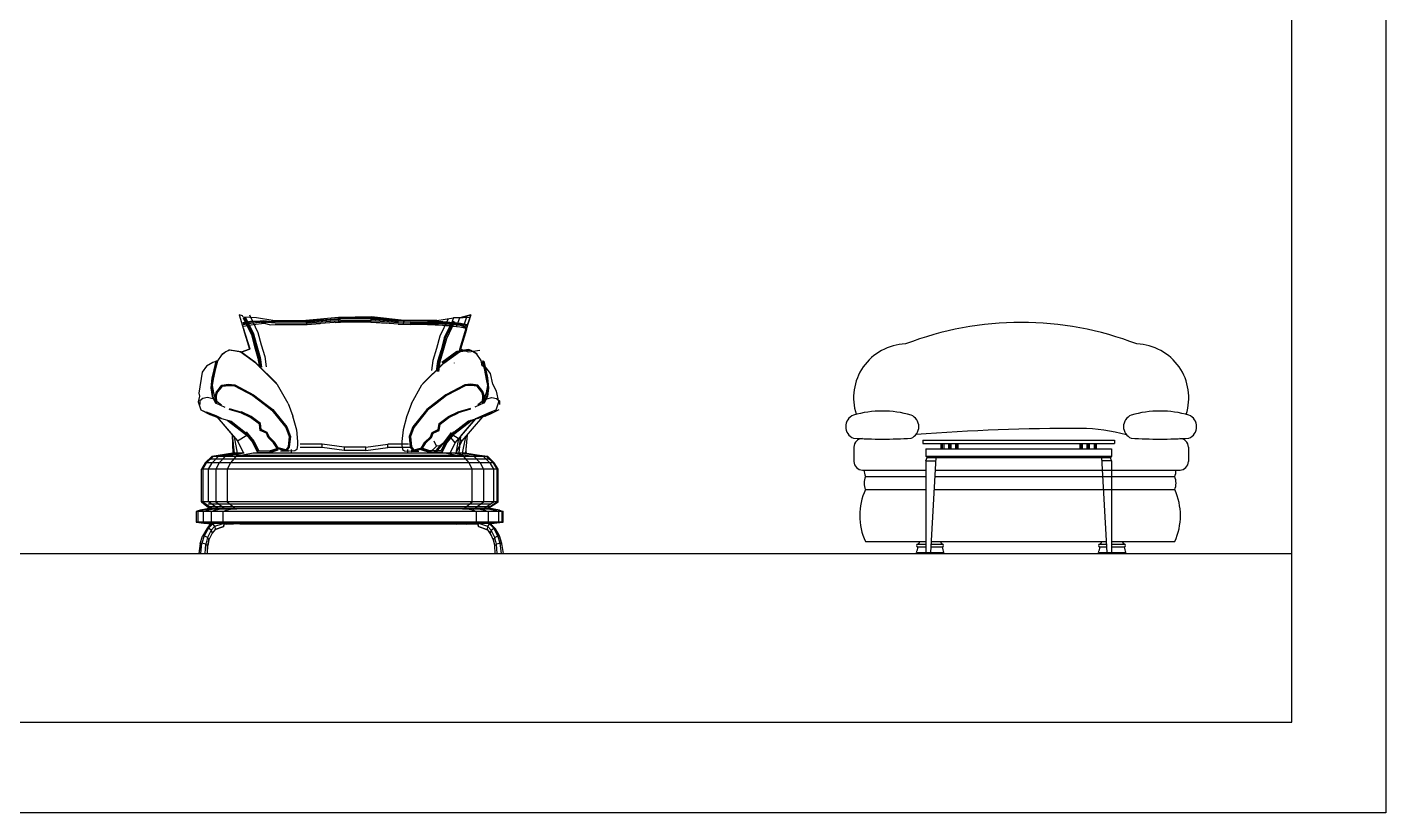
# Model space of a CAD drawing. Header units: inches. Extents: x 6 to 48.5, y 12.5 to 37.3.
# Drawn here: x 43.593 to 48.471, y 12.514 to 15.337 of the extents above; entities that cross this region are included whole.
import ezdxf

# ---------------------------------------------------------------- set-up
doc = ezdxf.new("R2010")
doc.units = ezdxf.units.IN
doc.header["$MEASUREMENT"] = 0
for name, color, linetype in [('1', 1, 'Continuous'), ('4', 4, 'Continuous'), ('kadrbm', 4, 'Continuous')]:
    doc.layers.add(name, color=color, linetype=linetype)

# ---------------------------------------------------------------- blocks, each defined once
blk = doc.blocks.new('kadrbm')
at = {"layer": 'kadrbm', "color": 4}
blk.add_lwpolyline([(0, 0), (0, 24.7972), (21, 24.7972), (21, 0), (0, 0)], close=True, dxfattribs=at)
blk.add_lwpolyline([(20.6631, 0.3257), (20.6631, 24.4603), (0.3369, 24.4603), (0.3369, 0.3257), (20.6631, 0.3257)], dxfattribs=at)

msp = doc.modelspace()

# ---------------------------------------------------------------- linework, layer by layer
at = {"layer": '1'}
msp.add_line((27.8075, 13.446), (48.1337, 13.446), dxfattribs=at)
at = {"layer": '4'}
for p, q in [((44.3541, 14.3027), (44.391, 14.1797)), ((44.3659, 14.2991), (44.3541, 14.3027)), ((44.3694, 14.2946), (44.3659, 14.2991)), ((44.369, 14.2927), (44.3982, 14.2316)), ((44.4165, 14.2926), (44.3694, 14.2946)), ((44.3727, 14.2945), (44.4021, 14.2331)), ((44.3765, 14.2963), (44.4061, 14.2345)), ((44.3913, 14.3034), (44.4216, 14.2403)), ((44.4758, 14.2834), (44.4165, 14.2926)), ((44.7107, 14.294), (44.5935, 14.2834)), ((44.698, 14.2895), (44.7177, 14.2906)), ((44.8295, 14.2959), (44.7107, 14.294)), ((44.7124, 14.2773), (44.7107, 14.294)), ((44.7107, 14.294), (44.8293, 14.294)), ((44.7177, 14.2906), (44.828, 14.2906)), ((44.8275, 14.2773), (44.8293, 14.294)), ((44.828, 14.2906), (44.9261, 14.2832)), ((44.8293, 14.294), (44.9464, 14.2834)), ((44.9464, 14.2834), (44.8295, 14.2959)), ((45.0642, 14.2834), (45.1234, 14.2926)), ((45.1234, 14.2926), (45.1125, 14.2632)), ((45.1469, 14.2927), (45.1234, 14.2926)), ((45.1352, 14.2612), (45.1469, 14.2927)), ((45.1466, 14.1735), (45.1858, 14.3027)), ((45.1858, 14.3027), (45.1469, 14.2927)), ((45.1469, 14.2927), (45.1706, 14.2946)), ((45.1528, 14.2932), (45.174, 14.2991)), ((45.1706, 14.2946), (45.1581, 14.2594)), ((45.1824, 14.2941), (45.1696, 14.2551)), ((45.1858, 14.3027), (45.1699, 14.25)), ((45.1706, 14.2946), (45.174, 14.2991)), ((45.1706, 14.2946), (45.1824, 14.2941)), ((45.174, 14.2991), (45.1858, 14.3027)), ((45.1824, 14.2941), (45.1858, 14.3027)), ((44.368, 14.2761), (44.4029, 14.2823)), ((44.3683, 14.2744), (44.4031, 14.2806)), ((44.3686, 14.2727), (44.4033, 14.2789)), ((44.3693, 14.2687), (44.4039, 14.2748)), ((44.37, 14.25), (44.3914, 14.1797)), ((44.3703, 14.263), (44.4046, 14.2691)), ((44.3937, 14.1794), (44.3703, 14.2551)), ((44.4029, 14.2823), (44.4426, 14.278)), ((44.4031, 14.2806), (44.4427, 14.2763)), ((44.4033, 14.2789), (44.4429, 14.2825)), ((44.4039, 14.2748), (44.4433, 14.2785)), ((44.4046, 14.2691), (44.4438, 14.2728)), ((44.4426, 14.278), (44.4835, 14.282)), ((44.4427, 14.2763), (44.4836, 14.2802)), ((44.4429, 14.2825), (44.4837, 14.2785)), ((44.4433, 14.2785), (44.4839, 14.2744)), ((44.4438, 14.2728), (44.4674, 14.2671)), ((44.4674, 14.2671), (44.4842, 14.2687)), ((44.5979, 14.282), (44.4758, 14.2834)), ((44.4836, 14.2802), (44.598, 14.2802)), ((44.4839, 14.2744), (44.5982, 14.2744)), ((44.4842, 14.2687), (44.5984, 14.2687)), ((44.5984, 14.2687), (44.5935, 14.2834)), ((44.5979, 14.282), (44.698, 14.2895)), ((44.598, 14.2802), (44.6981, 14.2878)), ((44.598, 14.2785), (44.6983, 14.2861)), ((44.5982, 14.2744), (44.6985, 14.282)), ((44.7124, 14.2773), (44.5984, 14.2687)), ((44.5984, 14.2687), (44.6456, 14.2723)), ((44.6981, 14.2878), (44.7177, 14.2889)), ((44.6983, 14.2861), (44.7178, 14.2872)), ((44.6985, 14.282), (44.7179, 14.2831)), ((44.6989, 14.2763), (44.718, 14.2773)), ((44.8275, 14.2773), (44.7124, 14.2773)), ((44.7179, 14.2831), (44.8277, 14.2831)), ((44.9415, 14.2687), (44.8275, 14.2773)), ((44.8275, 14.2773), (44.8845, 14.273)), ((44.8277, 14.2831), (44.9257, 14.2756)), ((44.8279, 14.2889), (44.926, 14.2814)), ((44.8279, 14.2872), (44.9259, 14.2797)), ((44.9254, 14.2699), (44.9684, 14.2687)), ((44.9257, 14.2756), (44.9685, 14.2744)), ((44.926, 14.2814), (44.9686, 14.2802)), ((44.9261, 14.2832), (44.9686, 14.282)), ((44.9464, 14.2834), (44.9415, 14.2687)), ((45.0558, 14.2687), (44.9415, 14.2687)), ((45.0642, 14.2834), (44.9464, 14.2834)), ((44.9685, 14.2744), (45.0309, 14.2744)), ((44.9686, 14.2785), (45.031, 14.2785)), ((45.0307, 14.2687), (45.0842, 14.266)), ((45.0309, 14.2744), (45.0846, 14.2717)), ((45.031, 14.2802), (45.085, 14.2775)), ((45.031, 14.2785), (45.0849, 14.2758)), ((45.0311, 14.282), (45.0851, 14.2792)), ((45.0642, 14.2834), (45.0558, 14.2687)), ((45.1125, 14.2632), (45.0558, 14.2687)), ((45.1052, 14.2894, 0), (45.075, 14.2263, 0)), ((45.0842, 14.266), (45.1467, 14.2603)), ((45.0846, 14.2717), (45.1476, 14.266)), ((45.0849, 14.2758), (45.1482, 14.27)), ((45.085, 14.2775), (45.1485, 14.2717)), ((45.0851, 14.2792), (45.1488, 14.2734)), ((45.1201, 14.2823, 0), (45.0905, 14.2205, 0)), ((45.1239, 14.2805, 0), (45.0944, 14.2191, 0)), ((45.1276, 14.2787, 0), (45.0984, 14.2176, 0)), ((45.1125, 14.2632), (45.1352, 14.2612)), ((45.1352, 14.2612), (45.1581, 14.2594)), ((45.1696, 14.2551), (45.1441, 14.173)), ((45.1463, 14.1794), (45.1697, 14.2551)), ((45.1467, 14.2603), (45.1696, 14.2551)), ((45.1476, 14.266), (45.1708, 14.2607)), ((45.1482, 14.27), (45.1717, 14.2647)), ((45.1485, 14.2717), (45.1721, 14.2664)), ((45.1701, 14.25), (45.1486, 14.1797)), ((45.1488, 14.2734), (45.1725, 14.268)), ((45.1696, 14.2551), (45.1581, 14.2594)), ((44.3982, 14.2316), (44.4096, 14.1893)), ((44.4021, 14.2331), (44.4136, 14.1904)), ((44.4061, 14.2345), (44.4176, 14.1915)), ((44.4216, 14.2403), (44.4335, 14.196)), ((44.4335, 14.196), (44.4463, 14.1532)), ((45.075, 14.2263, 0), (45.0631, 14.182, 0)), ((45.0905, 14.2205, 0), (45.079, 14.1775, 0)), ((45.0944, 14.2191, 0), (45.083, 14.1764, 0)), ((45.0984, 14.2176, 0), (45.087, 14.1752, 0)), ((44.2895, 14.1574), (44.2761, 14.1381)), ((44.307, 14.1704), (44.2895, 14.1574)), ((44.3174, 14.1762), (44.2928, 14.1623)), ((44.3197, 14.176), (44.307, 14.1704)), ((44.358, 14.1701), (44.3174, 14.1762)), ((44.3221, 14.1758), (44.3174, 14.1762)), ((44.3619, 14.1692), (44.3197, 14.176)), ((44.3609, 14.17), (44.3221, 14.1758)), ((44.4139, 14.1293), (44.358, 14.1701)), ((44.4143, 14.1307), (44.3609, 14.17)), ((44.3618, 14.1692), (44.391, 14.1797)), ((44.391, 14.1797), (44.3619, 14.1692)), ((44.3936, 14.1797), (44.391, 14.1797)), ((44.4096, 14.1893), (44.422, 14.1479)), ((44.4136, 14.1904), (44.4261, 14.1488)), ((44.4176, 14.1915), (44.4302, 14.1497)), ((44.422, 14.1479), (44.4269, 14.1135)), ((44.4261, 14.1488), (44.431, 14.1141)), ((44.4302, 14.1497), (44.4351, 14.1147)), ((44.4463, 14.1532), (44.4515, 14.117)), ((45.0631, 14.182, 0), (45.0502, 14.1392, 0)), ((45.079, 14.1775, 0), (45.0664, 14.1357, 0)), ((45.083, 14.1764, 0), (45.0705, 14.1348, 0)), ((45.087, 14.1752, 0), (45.0746, 14.1339, 0)), ((45.0823, 14.1334, 0), (45.1356, 14.1727, 0)), ((45.0827, 14.132, 0), (45.1386, 14.1728, 0)), ((45.0846, 14.132), (45.1374, 14.172)), ((45.1403, 14.1721), (45.0851, 14.1306)), ((45.0886, 14.1307), (45.142, 14.17)), ((45.089, 14.1293), (45.1449, 14.1701)), ((45.1386, 14.1728, 0), (45.1856, 14.1762)), ((45.142, 14.17), (45.1809, 14.1758)), ((45.1464, 14.1797), (45.149, 14.1797)), ((45.1786, 14.1786), (45.1466, 14.1735)), ((45.1782, 14.1692), (45.149, 14.1797)), ((45.1745, 14.1785, 0), (45.1856, 14.1762)), ((45.2056, 14.1654), (45.1786, 14.1786)), ((45.1791, 14.17), (45.218, 14.1758)), ((45.1856, 14.1762), (45.2101, 14.1623)), ((45.2236, 14.1398), (45.2056, 14.1654)), ((44.2222, 14.0975), (44.2101, 14.0217)), ((44.2368, 14.1193), (44.2222, 14.0975)), ((44.26, 14.1318), (44.2368, 14.1193)), ((44.263, 14.1051, 0), (44.2569, 14.0764, 0)), ((44.2652, 14.1046, 0), (44.2592, 14.0761, 0)), ((44.2761, 14.1381), (44.26, 14.1318)), ((44.269, 14.1099, 0), (44.2614, 14.0723, 0)), ((44.2705, 14.1374, 0), (44.263, 14.1051, 0)), ((44.2732, 14.1388, 0), (44.2652, 14.1046, 0)), ((44.2765, 14.137, 0), (44.269, 14.1099, 0)), ((44.4143, 14.1307), (44.4139, 14.1293)), ((44.4923, 14.0517), (44.4139, 14.1293)), ((44.4894, 14.0561), (44.4143, 14.1307)), ((45.0106, 14.0517), (45.089, 14.1293)), ((45.0135, 14.0561), (45.0886, 14.1307)), ((45.0502, 14.1392, 0), (45.0451, 14.103, 0)), ((45.0664, 14.1357, 0), (45.0615, 14.1007, 0)), ((45.0705, 14.1348, 0), (45.0656, 14.1001, 0)), ((45.0746, 14.1339, 0), (45.0697, 14.0995, 0)), ((45.0886, 14.1307), (45.089, 14.1293)), ((45.1257, 14.1307), (45.1261, 14.1293)), ((45.2273, 14.1206), (45.2236, 14.1398)), ((45.2264, 14.137, 0), (45.234, 14.1099, 0)), ((45.2416, 14.113), (45.2273, 14.1206)), ((45.2297, 14.1388, 0), (45.2377, 14.1046, 0)), ((45.2324, 14.1374, 0), (45.2399, 14.1051, 0)), ((45.234, 14.1099, 0), (45.2415, 14.0723, 0)), ((45.2377, 14.1046, 0), (45.2438, 14.0761, 0)), ((45.2399, 14.1051, 0), (45.246, 14.0764, 0)), ((45.2561, 14.0927), (45.2416, 14.113)), ((44.2569, 14.0764, 0), (44.2531, 14.0407, 0)), ((44.2592, 14.0761, 0), (44.2554, 14.0407, 0)), ((44.2614, 14.0723, 0), (44.2577, 14.049, 0)), ((44.2577, 14.049, 0), (44.2622, 14.0234, 0)), ((44.2826, 14.039, 0), (44.292, 14.0503, 0)), ((44.2837, 14.0381, 0), (44.2928, 14.0489, 0)), ((44.2858, 14.0363, 0), (44.2942, 14.0465, 0)), ((44.292, 14.0503, 0), (44.3166, 14.0541, 0)), ((44.2928, 14.0489, 0), (44.3166, 14.0526, 0)), ((44.2942, 14.0465, 0), (44.3167, 14.0499, 0)), ((44.3166, 14.0541, 0), (44.3383, 14.0522, 0)), ((44.3166, 14.0526, 0), (44.3378, 14.0508, 0)), ((44.3167, 14.0499, 0), (44.3371, 14.0481, 0)), ((44.3371, 14.0481, 0), (44.4039, 14.0129, 0)), ((44.3378, 14.0508, 0), (44.4054, 14.0151, 0)), ((44.3383, 14.0522, 0), (44.4062, 14.0164, 0)), ((44.5304, 13.9851), (44.4923, 14.0517)), ((44.9725, 13.9851), (45.0106, 14.0517)), ((45.1647, 14.0522, 0), (45.0968, 14.0164, 0)), ((45.1651, 14.0508, 0), (45.0975, 14.0151, 0)), ((45.1659, 14.0481, 0), (45.099, 14.0129, 0)), ((45.1864, 14.0541, 0), (45.1647, 14.0522, 0)), ((45.1863, 14.0526, 0), (45.1651, 14.0508, 0)), ((45.1862, 14.0499, 0), (45.1659, 14.0481, 0)), ((45.2087, 14.0465, 0), (45.1862, 14.0499, 0)), ((45.2101, 14.0489, 0), (45.1863, 14.0526, 0)), ((45.2109, 14.0503, 0), (45.1864, 14.0541, 0)), ((45.2171, 14.0363, 0), (45.2087, 14.0465, 0)), ((45.2192, 14.0381, 0), (45.2101, 14.0489, 0)), ((45.2203, 14.039, 0), (45.2109, 14.0503, 0)), ((45.2453, 14.049, 0), (45.2407, 14.0234, 0)), ((45.2415, 14.0723, 0), (45.2453, 14.049, 0)), ((45.2438, 14.0761, 0), (45.2475, 14.0407, 0)), ((45.246, 14.0764, 0), (45.2498, 14.0407, 0)), ((45.2648, 14.0537), (45.2561, 14.0927)), ((45.2782, 14.029), (45.2648, 14.0537)), ((44.2116, 14.0112), (44.2073, 13.9909)), ((44.2101, 14.0217), (44.2116, 14.0112)), ((44.2243, 14.003, 0), (44.2135, 13.9946, 0)), ((44.2409, 14.0063, 0), (44.2243, 14.003, 0)), ((44.26, 14.0013, 0), (44.2409, 14.0063, 0)), ((44.2531, 14.0407, 0), (44.257, 14.0099, 0)), ((44.2554, 14.0407, 0), (44.2592, 14.0106, 0)), ((44.257, 14.0099, 0), (44.2707, 13.9847, 0)), ((44.2592, 14.0106, 0), (44.2727, 13.9858, 0)), ((44.2622, 14.0234, 0), (44.2712, 13.9956, 0)), ((44.2694, 14.0135, 0), (44.2732, 14.0277, 0)), ((44.2704, 13.9862, 0), (44.2694, 14.0135, 0)), ((44.2709, 14.0134, 0), (44.2745, 14.027, 0)), ((44.2718, 13.9863, 0), (44.2709, 14.0134, 0)), ((44.2732, 14.0277, 0), (44.2826, 14.039, 0)), ((44.2736, 14.0131, 0), (44.2769, 14.0257, 0)), ((44.2745, 13.9863, 0), (44.2736, 14.0131, 0)), ((44.2745, 14.027, 0), (44.2837, 14.0381, 0)), ((44.2769, 14.0257, 0), (44.2858, 14.0363, 0)), ((44.4039, 14.0129, 0), (44.4442, 13.982, 0)), ((44.4054, 14.0151, 0), (44.4458, 13.9841, 0)), ((44.4062, 14.0164, 0), (44.4467, 13.9853, 0)), ((45.0968, 14.0164, 0), (45.0562, 13.9853, 0)), ((45.0975, 14.0151, 0), (45.0571, 13.9841, 0)), ((45.099, 14.0129, 0), (45.0587, 13.982, 0)), ((45.226, 14.0257, 0), (45.2171, 14.0363, 0)), ((45.2284, 14.027, 0), (45.2192, 14.0381, 0)), ((45.2297, 14.0277, 0), (45.2203, 14.039, 0)), ((45.2294, 14.0131, 0), (45.226, 14.0257, 0)), ((45.2321, 14.0134, 0), (45.2284, 14.027, 0)), ((45.2284, 13.9863, 0), (45.2294, 14.0131, 0)), ((45.2335, 14.0135, 0), (45.2297, 14.0277, 0)), ((45.2438, 14.0106, 0), (45.2302, 13.9858, 0)), ((45.2311, 13.9863, 0), (45.2321, 14.0134, 0)), ((45.2407, 14.0234, 0), (45.2317, 13.9956, 0)), ((45.246, 14.0099, 0), (45.2322, 13.9847, 0)), ((45.2326, 13.9862, 0), (45.2335, 14.0135, 0)), ((45.2429, 14.0013, 0), (45.262, 14.0063, 0)), ((45.2475, 14.0407, 0), (45.2438, 14.0106, 0)), ((45.2498, 14.0407, 0), (45.246, 14.0099, 0)), ((45.262, 14.0063, 0), (45.2787, 14.003, 0)), ((45.2863, 13.9909), (45.2782, 14.029)), ((45.2787, 14.003, 0), (45.2895, 13.9946, 0)), ((44.2073, 13.9909), (44.2167, 13.9617)), ((44.2135, 13.9946, 0), (44.2135, 13.9814, 0)), ((44.2167, 13.9617), (44.2496, 13.9451)), ((44.2167, 13.9617), (44.2762, 13.9344)), ((44.2715, 13.9407), (44.2373, 13.9538)), ((44.2654, 13.9396), (44.2373, 13.9538)), ((44.2712, 13.9956, 0), (44.2915, 13.9805, 0)), ((44.2716, 13.9862), (44.3025, 13.971)), ((44.3176, 13.964), (44.3626, 13.9513)), ((44.318, 13.9654), (44.363, 13.9527)), ((44.3184, 13.9668), (44.3634, 13.9541)), ((44.3955, 13.9343, 0), (44.3609, 13.951, 0)), ((44.3969, 13.9366, 0), (44.3621, 13.9534, 0)), ((44.3977, 13.9378, 0), (44.3627, 13.9547, 0)), ((44.4442, 13.982, 0), (44.4721, 13.9606, 0)), ((44.4458, 13.9841, 0), (44.474, 13.9625, 0)), ((44.4467, 13.9853, 0), (44.475, 13.9636, 0)), ((44.4721, 13.9606, 0), (44.5214, 13.8984, 0)), ((44.474, 13.9625, 0), (44.5237, 13.8997, 0)), ((44.475, 13.9636, 0), (44.525, 13.9004, 0)), ((44.5304, 13.9851), (44.5471, 13.9396)), ((44.9725, 13.9851), (44.9558, 13.9396)), ((45.0279, 13.9636, 0), (44.9779, 13.9004, 0)), ((45.0289, 13.9625, 0), (44.9792, 13.8997, 0)), ((45.0308, 13.9606, 0), (44.9816, 13.8984, 0)), ((45.0562, 13.9853, 0), (45.0279, 13.9636, 0)), ((45.0571, 13.9841, 0), (45.0289, 13.9625, 0)), ((45.0587, 13.982, 0), (45.0308, 13.9606, 0)), ((45.1053, 13.9378, 0), (45.1402, 13.9547, 0)), ((45.106, 13.9366, 0), (45.1408, 13.9534, 0)), ((45.1074, 13.9343, 0), (45.142, 13.951, 0)), ((45.1845, 13.9668), (45.1395, 13.9541)), ((45.1849, 13.9654), (45.1399, 13.9527)), ((45.1853, 13.964), (45.1403, 13.9513)), ((45.2313, 13.9862), (45.2004, 13.971)), ((45.2035, 13.9304), (45.255, 13.9533)), ((45.2317, 13.9956, 0), (45.2114, 13.9805, 0)), ((45.2314, 13.9407), (45.2656, 13.9538)), ((45.2375, 13.9396), (45.2656, 13.9538)), ((45.2862, 13.9617), (45.2533, 13.9451)), ((45.255, 13.9533), (45.2769, 13.9617)), ((45.2769, 13.9617), (45.2863, 13.9909)), ((45.2895, 13.9946, 0), (45.2895, 13.9814, 0)), ((44.2496, 13.9451), (44.2654, 13.9396)), ((44.2654, 13.9396), (44.2912, 13.9307)), ((44.2912, 13.9307), (44.2715, 13.9407)), ((44.2742, 13.9365), (44.2745, 13.9363)), ((44.2745, 13.9363), (44.349, 13.8503)), ((44.2745, 13.9363), (44.2747, 13.9363)), ((44.2762, 13.9344), (44.3296, 13.8726)), ((44.2912, 13.9307), (44.3254, 13.9207)), ((44.3113, 13.9247), (44.3886, 13.8654)), ((44.3165, 13.9232), (44.3843, 13.8712)), ((44.3254, 13.9207), (44.3773, 13.8809)), ((44.4269, 13.9102, 0), (44.3955, 13.9343, 0)), ((44.4294, 13.9117, 0), (44.3969, 13.9366, 0)), ((44.4307, 13.9124, 0), (44.3977, 13.9378, 0)), ((44.43, 13.8882, 0), (44.4269, 13.9102, 0)), ((44.4325, 13.89, 0), (44.4294, 13.9117, 0)), ((44.4338, 13.891, 0), (44.4307, 13.9124, 0)), ((44.525, 13.9004, 0), (44.5382, 13.8665, 0)), ((44.5462, 13.9405, 0), (44.5598, 13.8903, 0)), ((44.9567, 13.9405, 0), (44.9431, 13.8903, 0)), ((44.9779, 13.9004, 0), (44.9647, 13.8665, 0)), ((45.0691, 13.891, 0), (45.0722, 13.9124, 0)), ((45.0704, 13.89, 0), (45.0735, 13.9117, 0)), ((45.0722, 13.9124, 0), (45.1053, 13.9378, 0)), ((45.0729, 13.8882, 0), (45.076, 13.9102, 0)), ((45.0735, 13.9117, 0), (45.106, 13.9366, 0)), ((45.076, 13.9102, 0), (45.1074, 13.9343, 0)), ((45.1917, 13.9247), (45.1143, 13.8654)), ((45.1865, 13.9232), (45.1186, 13.8712)), ((45.1776, 13.9207), (45.1256, 13.8809)), ((45.1294, 13.844), (45.2039, 13.9299)), ((45.1487, 13.8663), (45.2035, 13.9304)), ((45.2284, 13.9363), (45.1539, 13.8503)), ((45.2117, 13.9307), (45.1776, 13.9207)), ((45.2117, 13.9307), (45.2314, 13.9407)), ((45.2375, 13.9396), (45.2117, 13.9307)), ((45.2284, 13.9363), (45.2283, 13.9363)), ((45.2288, 13.9365), (45.2284, 13.9363)), ((45.2533, 13.9451), (45.2375, 13.9396)), ((44.3296, 13.8726), (44.3364, 13.8062)), ((44.3296, 13.8726), (44.3312, 13.8062)), ((44.3363, 13.8649), (44.3475, 13.8062)), ((44.349, 13.8503), (44.3818, 13.8707)), ((44.3746, 13.8788, 0), (44.4018, 13.8464, 0)), ((44.3763, 13.8803, 0), (44.4037, 13.8476, 0)), ((44.3794, 13.8829, 0), (44.4071, 13.8499, 0)), ((44.452, 13.8778, 0), (44.43, 13.8882, 0)), ((44.4541, 13.8797, 0), (44.4325, 13.89, 0)), ((44.4553, 13.8808, 0), (44.4338, 13.891, 0)), ((44.4583, 13.8621, 0), (44.452, 13.8778, 0)), ((44.4606, 13.8636, 0), (44.4541, 13.8797, 0)), ((44.4618, 13.8644, 0), (44.4553, 13.8808, 0)), ((44.4782, 13.8432, 0), (44.4583, 13.8621, 0)), ((44.4803, 13.845, 0), (44.4606, 13.8636, 0)), ((44.4814, 13.8459, 0), (44.4618, 13.8644, 0)), ((44.5214, 13.8984, 0), (44.534, 13.8659, 0)), ((44.5237, 13.8997, 0), (44.5367, 13.8663, 0)), ((44.534, 13.8659, 0), (44.5304, 13.8294, 0)), ((44.5367, 13.8663, 0), (44.533, 13.8284, 0)), ((44.5382, 13.8665, 0), (44.5344, 13.8279, 0)), ((44.5598, 13.8903, 0), (44.564, 13.8485, 0)), ((44.9431, 13.8903, 0), (44.9389, 13.8485, 0)), ((44.9647, 13.8665, 0), (44.9685, 13.8279, 0)), ((44.9792, 13.8997, 0), (44.9662, 13.8663, 0)), ((44.9662, 13.8663, 0), (44.9699, 13.8284, 0)), ((44.9816, 13.8984, 0), (44.9689, 13.8659, 0)), ((44.9689, 13.8659, 0), (44.9725, 13.8294, 0)), ((45.0215, 13.8459, 0), (45.0411, 13.8644, 0)), ((45.0227, 13.845, 0), (45.0423, 13.8636, 0)), ((45.0247, 13.8432, 0), (45.0446, 13.8621, 0)), ((45.0411, 13.8644, 0), (45.0477, 13.8808, 0)), ((45.0423, 13.8636, 0), (45.0488, 13.8797, 0)), ((45.0446, 13.8621, 0), (45.0509, 13.8778, 0)), ((45.0477, 13.8808, 0), (45.0691, 13.891, 0)), ((45.0488, 13.8797, 0), (45.0704, 13.89, 0)), ((45.0509, 13.8778, 0), (45.0729, 13.8882, 0)), ((45.0893, 13.8439), (45.1163, 13.8809)), ((45.1235, 13.8829, 0), (45.0958, 13.8499, 0)), ((45.1267, 13.8803, 0), (45.0993, 13.8476, 0)), ((45.1284, 13.8788, 0), (45.1011, 13.8464, 0)), ((45.1294, 13.844), (45.1097, 13.8691)), ((45.1539, 13.8503), (45.1211, 13.8707)), ((45.142, 13.8585), (45.1319, 13.8062)), ((45.1487, 13.8664), (45.1425, 13.8062)), ((45.1444, 13.8062), (45.1487, 13.8663)), ((45.1666, 13.8649), (45.1555, 13.8062)), ((45.1734, 13.8726), (45.1665, 13.8062)), ((46.5754, 13.8592), (46.5754, 13.8539)), ((46.8088, 13.8535), (47.4965, 13.8535)), ((46.8088, 13.8535), (46.8088, 13.8411)), ((47.4965, 13.8535), (47.4965, 13.8411)), ((44.3312, 13.8062), (44.2564, 13.7947)), ((44.2611, 13.7947), (44.3353, 13.8062)), ((44.2796, 13.7947), (44.351, 13.8062)), ((44.3721, 13.8062), (44.3045, 13.7947)), ((44.3721, 13.8062), (44.3312, 13.8062)), ((44.3343, 13.8266), (44.3344, 13.8062)), ((44.4043, 13.8062), (44.3425, 13.7947)), ((44.349, 13.8503), (44.3705, 13.8062)), ((44.4018, 13.8464, 0), (44.4206, 13.8087, 0)), ((44.4037, 13.8476, 0), (44.422, 13.811, 0)), ((45.1717, 13.8062), (44.4043, 13.8062)), ((44.4071, 13.8499, 0), (44.4245, 13.8151, 0)), ((44.4206, 13.8087, 0), (44.4646, 13.8087, 0)), ((44.4245, 13.8151, 0), (44.4635, 13.8151, 0)), ((44.4635, 13.8151, 0), (44.4784, 13.82, 0)), ((44.4642, 13.811, 0), (44.4796, 13.8161, 0)), ((44.4646, 13.8087, 0), (44.4803, 13.814, 0)), ((44.4918, 13.8223, 0), (44.4782, 13.8432, 0)), ((44.4784, 13.82, 0), (44.4932, 13.8243, 0)), ((44.4796, 13.8161, 0), (44.4943, 13.8203, 0)), ((44.4935, 13.8246, 0), (44.4803, 13.845, 0)), ((44.4803, 13.814, 0), (44.4949, 13.8181, 0)), ((44.4944, 13.8259, 0), (44.4814, 13.8459, 0)), ((44.5305, 13.8119, 0), (44.4918, 13.8223, 0)), ((44.5312, 13.8144, 0), (44.4935, 13.8246, 0)), ((44.5316, 13.8158, 0), (44.4944, 13.8259, 0)), ((44.5316, 13.814, 0), (44.5033, 13.814, 0)), ((44.5304, 13.8294, 0), (44.5226, 13.819, 0)), ((44.533, 13.8284, 0), (44.5248, 13.8174, 0)), ((44.5344, 13.8279, 0), (44.5259, 13.8166, 0)), ((44.5546, 13.815, 0), (44.5316, 13.814, 0)), ((44.5426, 13.8062), (44.5429, 13.82)), ((44.5619, 13.8192, 0), (44.5546, 13.815, 0)), ((44.564, 13.8349, 0), (44.5619, 13.8192, 0)), ((44.564, 13.8485, 0), (44.564, 13.8349, 0)), ((44.6518, 13.8388), (44.573, 13.8388)), ((44.6519, 13.827), (44.5733, 13.827)), ((44.7311, 13.8283), (44.6518, 13.8388)), ((44.6519, 13.827), (44.6518, 13.8388)), ((44.7311, 13.8163), (44.6519, 13.827)), ((44.7311, 13.8283), (44.7311, 13.8163)), ((44.809, 13.8283), (44.7311, 13.8283)), ((44.8088, 13.8163), (44.7311, 13.8163)), ((44.8088, 13.8163), (44.809, 13.8283)), ((44.8088, 13.8163), (44.888, 13.827)), ((44.809, 13.8283), (44.8881, 13.8388)), ((44.888, 13.827), (44.8881, 13.8388)), ((44.9666, 13.827), (44.888, 13.827)), ((44.9621, 13.8388), (44.8881, 13.8388)), ((44.9389, 13.8485, 0), (44.9389, 13.8349, 0)), ((44.9389, 13.8349, 0), (44.941, 13.8192, 0)), ((44.941, 13.8192, 0), (44.9483, 13.815, 0)), ((44.9483, 13.815, 0), (44.9713, 13.814, 0)), ((44.9603, 13.8062), (44.96, 13.82)), ((44.9685, 13.8279, 0), (44.977, 13.8166, 0)), ((44.9699, 13.8284, 0), (44.9781, 13.8174, 0)), ((44.9713, 13.8158, 0), (45.0085, 13.8259, 0)), ((44.9713, 13.814, 0), (44.9996, 13.814, 0)), ((44.9717, 13.8144, 0), (45.0094, 13.8246, 0)), ((44.9724, 13.8119, 0), (45.0111, 13.8223, 0)), ((44.9725, 13.8294, 0), (44.9803, 13.819, 0)), ((45.0226, 13.814, 0), (45.008, 13.8181, 0)), ((45.0085, 13.8259, 0), (45.0215, 13.8459, 0)), ((45.0233, 13.8161, 0), (45.0086, 13.8203, 0)), ((45.0094, 13.8246, 0), (45.0227, 13.845, 0)), ((45.0245, 13.82, 0), (45.0097, 13.8243, 0)), ((45.0111, 13.8223, 0), (45.0247, 13.8432, 0)), ((45.0383, 13.8087, 0), (45.0226, 13.814, 0)), ((45.0387, 13.811, 0), (45.0233, 13.8161, 0)), ((45.0394, 13.8151, 0), (45.0245, 13.82, 0)), ((45.0627, 13.8317), (45.037, 13.8062)), ((45.0823, 13.8087, 0), (45.0383, 13.8087, 0)), ((45.0784, 13.8151, 0), (45.0394, 13.8151, 0)), ((45.075, 13.8331), (45.0519, 13.8062)), ((45.0627, 13.8317), (45.0539, 13.8493)), ((45.0679, 13.8167), (45.0541, 13.8062)), ((45.0596, 13.8062), (45.0679, 13.8167)), ((45.075, 13.8331), (45.0627, 13.8317)), ((45.0659, 13.8072), (45.0643, 13.8062)), ((45.0659, 13.8072), (45.0649, 13.8062)), ((45.0666, 13.8062), (45.0659, 13.8072)), ((45.0679, 13.8167), (45.0893, 13.8439)), ((45.0893, 13.8439), (45.075, 13.8331)), ((45.0958, 13.8499, 0), (45.0784, 13.8151, 0)), ((45.0993, 13.8476, 0), (45.0809, 13.811, 0)), ((45.1011, 13.8464, 0), (45.0823, 13.8087, 0)), ((45.0987, 13.8062), (45.1604, 13.7947)), ((45.1294, 13.844), (45.111, 13.8062)), ((45.1302, 13.8062), (45.1976, 13.7947)), ((45.1539, 13.8503), (45.1325, 13.8062)), ((45.2466, 13.7947), (45.1444, 13.8062)), ((45.1586, 13.8062), (45.2311, 13.7947)), ((45.1683, 13.8062), (45.2425, 13.7947)), ((45.1687, 13.8266), (45.1685, 13.8062)), ((45.1717, 13.8062), (45.2466, 13.7947)), ((46.5614, 13.8279), (46.5614, 13.7766)), ((46.8088, 13.8411), (47.4965, 13.8411)), ((46.8196, 13.8215), (47.4857, 13.8215)), ((46.8196, 13.8215), (46.8196, 13.7951)), ((46.8731, 13.8411), (46.8731, 13.8215)), ((46.8785, 13.8411), (46.8785, 13.8215)), ((46.8835, 13.8411), (46.8835, 13.8215)), ((46.9007, 13.8411), (46.9007, 13.8215)), ((46.9045, 13.8411), (46.9045, 13.8215)), ((46.9095, 13.8411), (46.9095, 13.8215)), ((46.926, 13.8411), (46.926, 13.8215)), ((46.9297, 13.8411), (46.9297, 13.8215)), ((46.9347, 13.8411), (46.9347, 13.8215)), ((47.3721, 13.8411), (47.3721, 13.8215)), ((47.3756, 13.8411), (47.3756, 13.8215)), ((47.3809, 13.8411), (47.3809, 13.8215)), ((47.3974, 13.8411), (47.3974, 13.8215)), ((47.4008, 13.8411), (47.4008, 13.8215)), ((47.4062, 13.8411), (47.4062, 13.8215)), ((47.4234, 13.8411), (47.4234, 13.8215)), ((47.4268, 13.8411), (47.4268, 13.8215)), ((47.4305, 13.8411), (47.4305, 13.8215)), ((47.4857, 13.8215), (47.4857, 13.7951)), ((47.7618, 13.8279), (47.7618, 13.7766)), ((44.2326, 13.7717), (44.2191, 13.7489)), ((44.2242, 13.7489), (44.2376, 13.7717)), ((44.2564, 13.7947), (44.2326, 13.7717)), ((45.2703, 13.7717), (44.2326, 13.7717)), ((44.2376, 13.7717), (44.2611, 13.7947)), ((44.2442, 13.7489), (44.257, 13.7717)), ((45.2547, 13.7853), (44.2537, 13.7853)), ((45.2466, 13.7947), (44.2564, 13.7947)), ((44.257, 13.7717), (44.2796, 13.7947)), ((44.283, 13.7717), (44.2708, 13.7489)), ((44.3045, 13.7947), (44.283, 13.7717)), ((44.3228, 13.7717), (44.3116, 13.7489)), ((44.3425, 13.7947), (44.3228, 13.7717)), ((45.1604, 13.7984), (44.3425, 13.7984)), ((45.1801, 13.7717), (45.1604, 13.7947)), ((45.1913, 13.7489), (45.1801, 13.7717)), ((45.1976, 13.7947), (45.219, 13.7717)), ((45.219, 13.7717), (45.2312, 13.7489)), ((45.2311, 13.7947), (45.2542, 13.7717)), ((45.2661, 13.7717), (45.2425, 13.7947)), ((45.2703, 13.7717), (45.2466, 13.7947)), ((45.2542, 13.7717), (45.2673, 13.7489)), ((45.2661, 13.7717), (45.2795, 13.7489)), ((45.2838, 13.7489), (45.2703, 13.7717)), ((46.8196, 13.7951), (47.4857, 13.7951)), ((46.8196, 13.7951), (46.8236, 13.7904)), ((46.8196, 13.7788), (46.8236, 13.7904)), ((46.8196, 13.7788), (46.8529, 13.7788)), ((46.8196, 13.7788), (46.8196, 13.4498)), ((46.8236, 13.7904), (47.4817, 13.7904)), ((46.8554, 13.7904), (46.8359, 13.4498)), ((47.4499, 13.7904), (47.4694, 13.4498)), ((47.4857, 13.7788), (47.4523, 13.7788)), ((47.4857, 13.7951), (47.4817, 13.7904)), ((47.4857, 13.7788), (47.4817, 13.7904)), ((47.4857, 13.7788), (47.4857, 13.4498)), ((45.2838, 13.7489), (44.2191, 13.7489)), ((44.2191, 13.631), (44.2191, 13.7489)), ((44.2242, 13.7489), (44.2242, 13.631)), ((44.2442, 13.631), (44.2442, 13.7489)), ((44.2708, 13.7489), (44.2708, 13.631)), ((44.3116, 13.7489), (44.3116, 13.631)), ((45.1913, 13.631), (45.1913, 13.7489)), ((45.2312, 13.7489), (45.2312, 13.631)), ((45.2673, 13.7489), (45.2673, 13.631)), ((45.2795, 13.7489), (45.2795, 13.631)), ((45.2838, 13.631), (45.2838, 13.7489)), ((46.5925, 13.7455), (46.8196, 13.7455)), ((46.6025, 13.7219), (46.8196, 13.7219)), ((46.8515, 13.7219), (47.7128, 13.7219)), ((46.8528, 13.7455), (47.7327, 13.7455)), ((46.6024, 13.6757), (46.8196, 13.6757)), ((46.8488, 13.6757), (47.713, 13.6757)), ((45.2838, 13.631), (44.2191, 13.631)), ((44.2543, 13.6081), (44.2191, 13.631)), ((44.2191, 13.631), (44.2502, 13.6061)), ((44.2242, 13.631), (44.259, 13.6081)), ((45.2569, 13.6225), (44.2433, 13.6225)), ((45.2569, 13.6133), (44.2433, 13.6133)), ((44.2777, 13.6081), (44.2442, 13.631)), ((45.2486, 13.6081), (44.2543, 13.6081)), ((44.2613, 13.6064), (44.2543, 13.6081)), ((44.259, 13.6081), (44.2659, 13.6064)), ((44.2708, 13.631), (44.3027, 13.6081)), ((44.2777, 13.6081), (44.2843, 13.6064)), ((44.3027, 13.6081), (44.309, 13.6064)), ((44.3116, 13.631), (44.3407, 13.6081)), ((44.3407, 13.6081), (44.3465, 13.6064)), ((45.1563, 13.6064), (45.1622, 13.6081)), ((45.1622, 13.6081), (45.1913, 13.631)), ((45.1931, 13.6064), (45.1994, 13.6081)), ((45.1994, 13.6081), (45.2312, 13.631)), ((45.2262, 13.6064), (45.2331, 13.6081)), ((45.2331, 13.6081), (45.2673, 13.631)), ((45.2375, 13.6064), (45.2445, 13.6081)), ((45.2415, 13.6064), (45.2486, 13.6081)), ((45.2445, 13.6081), (45.2795, 13.631)), ((45.2452, 13.6058), (45.251, 13.6097)), ((45.2838, 13.631), (45.2486, 13.6081)), ((45.251, 13.6097), (45.2838, 13.631)), ((44.2502, 13.6061), (44.2005, 13.5967)), ((44.2144, 13.6012), (44.2005, 13.5967)), ((45.3025, 13.5967), (44.2005, 13.5967)), ((44.2005, 13.5967), (44.2005, 13.5585)), ((45.3025, 13.5585), (44.2005, 13.5585)), ((44.2369, 13.554), (44.2005, 13.5585)), ((44.2005, 13.5585), (44.2278, 13.5551)), ((44.2057, 13.5967), (44.2195, 13.6012)), ((44.2057, 13.5967), (44.2057, 13.5585)), ((44.2057, 13.5585), (44.2419, 13.554)), ((44.2391, 13.6058), (44.2144, 13.6012)), ((44.2195, 13.6012), (44.2439, 13.6058)), ((44.2264, 13.5967), (44.2397, 13.6012)), ((44.2264, 13.5585), (44.2264, 13.5967)), ((44.2264, 13.5585), (44.2612, 13.554)), ((44.2613, 13.6064), (44.2391, 13.6058)), ((45.2638, 13.6058), (44.2391, 13.6058)), ((44.2397, 13.6012), (44.2631, 13.6058)), ((44.2439, 13.6058), (44.2659, 13.6064)), ((44.2541, 13.5967), (44.2667, 13.6012)), ((44.2541, 13.5967), (44.2541, 13.5585)), ((44.2541, 13.5585), (44.287, 13.554)), ((44.2631, 13.6058), (44.2843, 13.6064)), ((44.2667, 13.6012), (44.2889, 13.6058)), ((44.2889, 13.6058), (44.309, 13.6064)), ((44.2963, 13.5967), (44.3078, 13.6012)), ((44.2963, 13.5967), (44.2963, 13.5585)), ((44.2963, 13.5585), (44.3264, 13.554)), ((44.3078, 13.6012), (44.3282, 13.6058)), ((44.3282, 13.6058), (44.3465, 13.6064)), ((45.1563, 13.6064), (45.1748, 13.6058)), ((45.1748, 13.6058), (45.1951, 13.6012)), ((45.1765, 13.554), (45.2067, 13.5585)), ((45.1931, 13.6064), (45.2131, 13.6058)), ((45.1951, 13.6012), (45.2067, 13.5967)), ((45.2067, 13.5585), (45.2067, 13.5967)), ((45.2131, 13.6058), (45.2354, 13.6012)), ((45.215, 13.554), (45.248, 13.5585)), ((45.2262, 13.6064), (45.248, 13.6058)), ((45.2354, 13.6012), (45.248, 13.5967)), ((45.2375, 13.6064), (45.2596, 13.6058)), ((45.2415, 13.6064), (45.2638, 13.6058)), ((45.248, 13.6058), (45.2717, 13.6012)), ((45.248, 13.5967), (45.248, 13.5585)), ((45.25, 13.554), (45.2853, 13.5585)), ((45.2842, 13.6012), (45.2596, 13.6058)), ((45.2618, 13.554), (45.2979, 13.5585)), ((45.2885, 13.6012), (45.2638, 13.6058)), ((45.3025, 13.5585), (45.266, 13.554)), ((45.2674, 13.5547), (45.3025, 13.5585)), ((45.2717, 13.6012), (45.2853, 13.5967)), ((45.2842, 13.6012), (45.2979, 13.5967)), ((45.2853, 13.5967), (45.2853, 13.5585)), ((45.2885, 13.6012), (45.3025, 13.5967)), ((45.2979, 13.5967), (45.2979, 13.5585)), ((45.3025, 13.5585), (45.3025, 13.5967)), ((44.2381, 13.5348), (44.2231, 13.5076)), ((44.2278, 13.5551), (44.2512, 13.5535)), ((44.2442, 13.5373), (44.2292, 13.5094)), ((45.266, 13.554), (44.2369, 13.554)), ((44.26, 13.5529), (44.2369, 13.554)), ((44.2512, 13.5535), (44.2381, 13.5348)), ((44.2533, 13.55), (44.2381, 13.5348)), ((44.2381, 13.5348), (44.2442, 13.5373)), ((44.254, 13.5292), (44.2406, 13.5033)), ((44.2419, 13.554), (44.2606, 13.5531)), ((44.2595, 13.5528), (44.2442, 13.5373)), ((44.254, 13.5292), (44.2442, 13.5373)), ((44.2575, 13.5186), (44.2461, 13.4954)), ((44.2533, 13.55), (44.2595, 13.5528)), ((44.2668, 13.5435), (44.254, 13.5292)), ((44.254, 13.5292), (44.2575, 13.5186)), ((44.2678, 13.5316), (44.2575, 13.5186)), ((44.2634, 13.554), (44.2595, 13.5528)), ((44.2668, 13.5435), (44.2595, 13.5528)), ((44.2606, 13.5531), (44.26, 13.5529)), ((44.2612, 13.554), (44.263, 13.5538)), ((44.2668, 13.5435), (44.2932, 13.5524)), ((44.2668, 13.5435), (44.2678, 13.5316)), ((44.293, 13.5402), (44.2672, 13.5307)), ((44.2997, 13.5432), (44.2678, 13.5316)), ((44.2678, 13.5316), (44.2963, 13.5417)), ((44.287, 13.554), (44.3329, 13.5517)), ((44.2997, 13.5432), (44.293, 13.5402)), ((44.2963, 13.5417), (44.2997, 13.5432)), ((44.2997, 13.5432), (44.3002, 13.5533)), ((44.2997, 13.5432), (44.3013, 13.5521)), ((44.3002, 13.5533), (44.3565, 13.5523)), ((44.3013, 13.5521), (44.3096, 13.5517)), ((44.3684, 13.5517), (44.3264, 13.554)), ((44.3565, 13.5523), (45.2112, 13.5517)), ((45.1345, 13.5517), (45.1765, 13.554)), ((45.1693, 13.5517), (45.215, 13.554)), ((45.2111, 13.5522), (45.2007, 13.5517)), ((45.213, 13.5432), (45.2111, 13.5522)), ((45.2112, 13.5517), (45.213, 13.5432)), ((45.213, 13.5432), (45.2196, 13.5402)), ((45.213, 13.5432), (45.227, 13.5375)), ((45.213, 13.5432), (45.2448, 13.5316)), ((45.2175, 13.5531), (45.2459, 13.5435)), ((45.2453, 13.5308), (45.2196, 13.5402)), ((45.227, 13.5375), (45.2388, 13.5332)), ((45.2388, 13.5332), (45.2453, 13.5308)), ((45.2459, 13.5435), (45.2448, 13.5316)), ((45.2448, 13.5316), (45.2551, 13.5186)), ((45.2453, 13.5308), (45.2506, 13.5242)), ((45.2532, 13.5528), (45.2459, 13.5435)), ((45.2588, 13.5292), (45.2459, 13.5435)), ((45.2492, 13.554), (45.2532, 13.5528)), ((45.2506, 13.5242), (45.2535, 13.5206)), ((45.2509, 13.5535), (45.2674, 13.5547)), ((45.2509, 13.5535), (45.2618, 13.554)), ((45.2635, 13.5458), (45.2509, 13.5535)), ((45.266, 13.554), (45.2514, 13.5533)), ((45.2685, 13.5373), (45.2532, 13.5528)), ((45.2532, 13.5528), (45.2593, 13.55)), ((45.2535, 13.5206), (45.2593, 13.5101)), ((45.2588, 13.5292), (45.2551, 13.5186)), ((45.2551, 13.5186), (45.2666, 13.4954)), ((45.2588, 13.5292), (45.2685, 13.5373)), ((45.272, 13.5033), (45.2588, 13.5292)), ((45.2746, 13.5348), (45.2593, 13.55)), ((45.2593, 13.5101), (45.2641, 13.5004)), ((45.2746, 13.5348), (45.2635, 13.5458)), ((45.2685, 13.5373), (45.2746, 13.5348)), ((45.2835, 13.5094), (45.2685, 13.5373)), ((45.2895, 13.5076), (45.2746, 13.5348)), ((45.2826, 13.5202), (45.2746, 13.5348)), ((45.2884, 13.5095), (45.2826, 13.5202)), ((44.2148, 13.4817), (44.2097, 13.446)), ((44.2148, 13.4817), (44.2117, 13.4596)), ((44.2148, 13.4817), (44.2231, 13.5076)), ((44.2148, 13.4817), (44.221, 13.4828)), ((44.2167, 13.446), (44.221, 13.4828)), ((44.2292, 13.5094), (44.221, 13.4828)), ((44.2344, 13.4793), (44.221, 13.4828)), ((44.2231, 13.5076), (44.2292, 13.5094)), ((44.2406, 13.5033), (44.2292, 13.5094)), ((44.232, 13.446), (44.2344, 13.4793)), ((44.2406, 13.5033), (44.2344, 13.4793)), ((44.2344, 13.4793), (44.2414, 13.4747)), ((44.2402, 13.446), (44.2414, 13.4747)), ((44.2406, 13.5033), (44.2461, 13.4954)), ((44.2407, 13.4581), (44.2412, 13.4704)), ((44.2412, 13.4704), (44.2427, 13.4807)), ((44.2461, 13.4954), (44.2414, 13.4747)), ((44.2427, 13.4807), (44.2461, 13.4954)), ((45.2641, 13.5004), (45.2672, 13.4928)), ((45.272, 13.5033), (45.2666, 13.4954)), ((45.2666, 13.4954), (45.2713, 13.4747)), ((45.2672, 13.4928), (45.2713, 13.4747)), ((45.2713, 13.4747), (45.2783, 13.4793)), ((45.2713, 13.4747), (45.2723, 13.446)), ((45.272, 13.5033), (45.2835, 13.5094)), ((45.2783, 13.4793), (45.272, 13.5033)), ((45.2915, 13.4828), (45.2783, 13.4793)), ((45.2807, 13.446), (45.2783, 13.4793)), ((45.2915, 13.4828), (45.2835, 13.5094)), ((45.2835, 13.5094), (45.2895, 13.5076)), ((45.2953, 13.4898), (45.2884, 13.5095)), ((45.2979, 13.4817), (45.2895, 13.5076)), ((45.296, 13.446), (45.2915, 13.4828)), ((45.2915, 13.4828), (45.2979, 13.4817)), ((45.2989, 13.4747), (45.2953, 13.4898)), ((45.303, 13.446), (45.2979, 13.4817)), ((45.303, 13.446), (45.2989, 13.4747)), ((46.6025, 13.4886), (46.8196, 13.4886)), ((46.7909, 13.4793), (46.8196, 13.4793)), ((46.7909, 13.47), (46.8196, 13.47)), ((46.8371, 13.47), (46.8786, 13.47)), ((46.8376, 13.4793), (46.8786, 13.4793)), ((46.8381, 13.4886), (47.4672, 13.4886)), ((47.4442, 13.4793), (47.4677, 13.4793)), ((47.4442, 13.47), (47.4682, 13.47)), ((47.4857, 13.4886), (47.7128, 13.4886)), ((47.4857, 13.4793), (47.5319, 13.4793)), ((47.4857, 13.47), (47.5319, 13.47)), ((44.2034, 13.446), (44.2402, 13.446)), ((44.2117, 13.4596), (44.2097, 13.446)), ((44.2402, 13.446), (44.2407, 13.4581)), ((45.2723, 13.446), (45.303, 13.446)), ((46.7855, 13.4498), (46.884, 13.4498)), ((47.4388, 13.4498), (47.5373, 13.4498))]:
    msp.add_line(p, q, dxfattribs=at)
for centre, radius, start, end in [((47.1616, 13.1141), 1.1615, 69.0295, 110.9705), ((46.7532, 14.0056), 0.1932, 92.1648, 198.0695), ((47.57, 14.0056), 0.1932, 341.9305, 87.8352), ((46.6631, 13.5789), 0.3786, 74.1056, 105.8944), ((47.6602, 13.5789), 0.3786, 74.1056, 105.8944), ((46.577, 13.9015), 0.0451, 113.0313, 246.9687), ((46.7491, 13.9015), 0.0451, 293.0313, 66.9687), ((47.5741, 13.9015), 0.0451, 113.0313, 246.9687), ((47.7462, 13.9015), 0.0451, 293.0313, 66.9687), ((46.6631, 15.6546), 1.7976, 266.6935, 273.3065), ((46.5925, 13.8279), 0.0311, 90, 180), ((47.355, 6.4697), 7.4253, 89.84194, 94.40972), ((47.369, 13.2479), 0.6471, 74.6719, 89.431), ((47.6602, 15.6546), 1.7976, 266.6935, 273.3065), ((47.7307, 13.8279), 0.0311, 0, 90), ((46.5925, 13.7766), 0.0311, 180, 270), ((47.7307, 13.7766), 0.0311, 270, 0), ((46.6584, 13.7462), 0.0606, 180.6263, 202.6538), ((46.6584, 13.6986), 0.0606, 157.3462, 202.6538), ((47.6569, 13.7452), 0.0606, 337.3462, 0.2565), ((47.6569, 13.6986), 0.0606, 337.3462, 22.6538), ((46.8043, 13.5819), 0.2223, 155.1829, 204.8171), ((47.511, 13.5819), 0.2223, 335.1829, 24.8171), ((46.7393, 13.473), 0.0517, 333.3556, 356.6263), ((46.7909, 13.4746), 0.00467, 90, 270), ((46.776, 13.4989), 0.0246, 307.3039, 335.3764), ((46.8936, 13.4989), 0.0246, 204.6236, 232.6961), ((46.8786, 13.4746), 0.00467, 270, 90), ((46.9302, 13.473), 0.0517, 183.3737, 206.6444), ((47.3926, 13.473), 0.0517, 333.3556, 356.6263), ((47.4442, 13.4746), 0.00467, 90, 270), ((47.4293, 13.4989), 0.0246, 307.3039, 335.3764), ((47.5468, 13.4989), 0.0246, 204.6236, 232.6961), ((47.5319, 13.4746), 0.00467, 270, 90), ((47.5835, 13.473), 0.0517, 183.3737, 206.6444)]:
    msp.add_arc(centre, radius, start, end, dxfattribs=at)

# ---------------------------------------------------------------- block references
at = {"layer": 'kadrbm'}
msp.add_blockref('kadrbm', (27.4706, 12.5141), dxfattribs=at)

doc.saveas('drawing.dxf')
